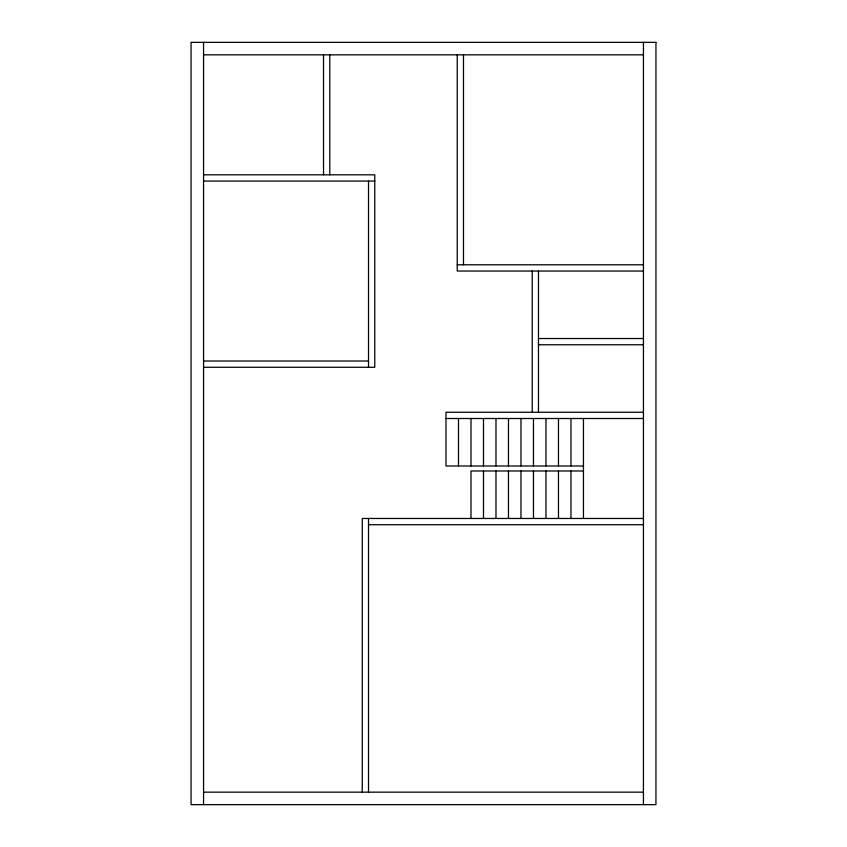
<?xml version="1.0" encoding="UTF-8"?>
<svg xmlns="http://www.w3.org/2000/svg" width="847" height="847" viewBox="0 0 847 847"><rect width="100%" height="100%" fill="white"/><g stroke="black" fill="none" stroke-linecap="round" stroke-linejoin="round"><path stroke-width="1.27" d="M203.555 54.843L643.445 54.843M203.555 174.81L374.766 174.81L374.766 367.27L203.555 367.27M203.555 181.067L374.766 181.067M457.242 264.793L643.445 264.793M643.445 271.04L457.242 271.04L457.242 54.843M538.47 338.525L643.445 338.525M538.47 344.771L643.445 344.771M203.555 361.013L368.519 361.013M643.445 412.256L445.998 412.256L445.998 465.988L583.456 465.988M445.998 418.503L643.445 418.503M583.456 470.985L470.985 470.985L470.985 518.47M643.445 518.47L362.262 518.47L362.262 792.157M368.519 524.727L643.445 524.727M203.555 792.157L643.445 792.157M643.445 42.35L643.445 804.65M583.456 418.503L583.456 518.47M570.963 418.503L570.963 465.988M570.963 470.985L570.963 518.47M558.469 418.503L558.469 465.988M558.469 470.985L558.469 518.47M545.966 418.503L545.966 465.988M545.966 470.985L545.966 518.47M538.47 271.04L538.47 412.256M533.472 418.503L533.472 465.988M533.472 470.985L533.472 518.47M532.223 271.04L532.223 412.256M520.979 418.503L520.979 465.988M520.979 470.985L520.979 518.47M508.475 418.503L508.475 465.988M508.475 470.985L508.475 518.47M495.982 418.503L495.982 465.988M495.982 470.985L495.982 518.47M483.489 418.503L483.489 465.988M483.489 470.985L483.489 518.47M470.985 418.503L470.985 465.988M463.489 54.843L463.489 264.793M458.492 418.503L458.492 465.988M368.519 181.067L368.519 367.27M368.519 518.47L368.519 792.157M329.779 54.843L329.779 174.81M323.522 54.843L323.522 174.81M203.555 42.35L203.555 804.65M655.938 42.35L191.062 42.35L191.062 804.65L655.938 804.65L655.938 42.35"/></g></svg>
